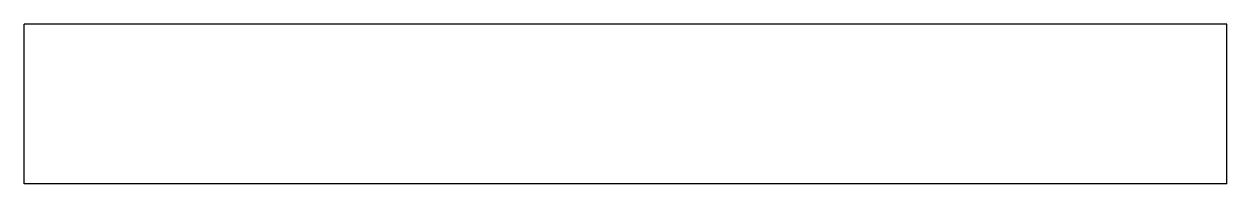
# Model space of a CAD drawing. Extents: x 289 to 568, y -18 to 18.
import ezdxf

# ---------------------------------------------------------------- set-up
doc = ezdxf.new("R2010")
doc.units = 0
doc.header["$MEASUREMENT"] = 0
doc.layers.add('VISIBLE', color=7, linetype='CONTINUOUS')

msp = doc.modelspace()

# ---------------------------------------------------------------- linework, layer by layer
at = {"layer": 'VISIBLE'}
for p, q in [((289, -18.5), (289, 18.5)), ((568, 18.5), (289, 18.5)), ((568, -18.5), (568, 18.5)), ((568, -18.5), (289, -18.5))]:
    msp.add_line(p, q, dxfattribs=at)

doc.saveas('drawing.dxf')
